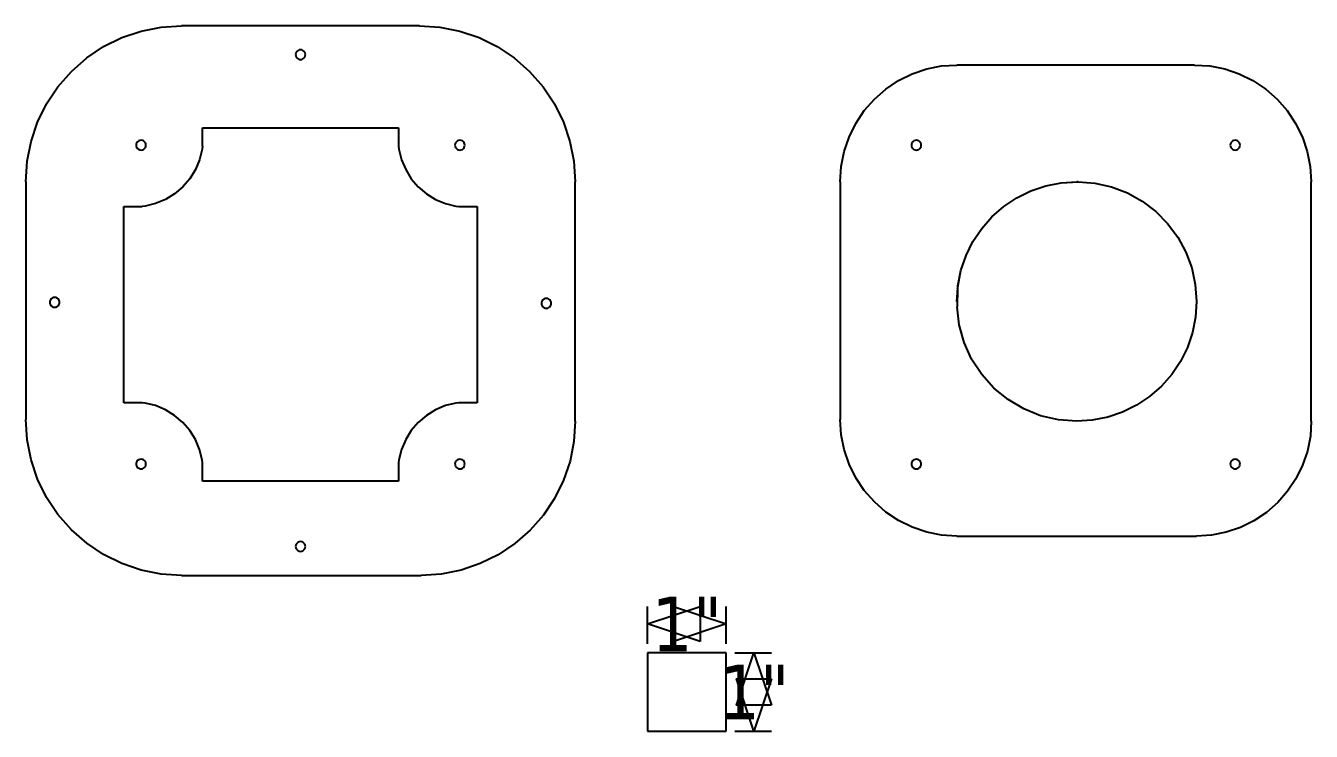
# Model space of a CAD drawing. Extents: x -19.2 to 12.3, y -11.6 to 5.8.
# Drawn here: x -18.64 to -2.27, y -3.21 to 5.77 of the extents above; entities that cross this region are included whole.
import ezdxf

# ---------------------------------------------------------------- set-up
doc = ezdxf.new("R2010")
doc.units = 0
doc.header["$MEASUREMENT"] = 0
doc.layers.get('0').update_dxf_attribs({"linetype": 'CONTINUOUS'})
doc.styles.add('TAHOMA', font='Tahoma', dxfattribs={"height": 0.2})

msp = doc.modelspace()

# ---------------------------------------------------------------- linework, layer by layer
for p, q in [((-17.169, 5.707), (-16.914, 5.757)), ((-16.914, 5.757), (-16.655, 5.774)), ((-13.627, 5.774), (-16.655, 5.774)), ((-13.627, 5.774), (-13.368, 5.757)), ((-13.368, 5.757), (-13.113, 5.707)), ((-17.648, 5.508), (-17.415, 5.623)), ((-17.415, 5.623), (-17.169, 5.707)), ((-13.113, 5.707), (-12.867, 5.623)), ((-12.867, 5.623), (-12.634, 5.508)), ((-17.864, 5.364), (-17.648, 5.508)), ((-15.201, 5.422), (-15.203, 5.406)), ((-15.203, 5.406), (-15.201, 5.39)), ((-15.195, 5.438), (-15.201, 5.422)), ((-15.185, 5.45), (-15.195, 5.438)), ((-15.172, 5.46), (-15.185, 5.45)), ((-15.157, 5.467), (-15.172, 5.46)), ((-15.141, 5.469), (-15.157, 5.467)), ((-15.125, 5.467), (-15.141, 5.469)), ((-15.11, 5.46), (-15.125, 5.467)), ((-15.097, 5.45), (-15.11, 5.46)), ((-15.087, 5.438), (-15.097, 5.45)), ((-15.081, 5.422), (-15.087, 5.438)), ((-15.078, 5.406), (-15.081, 5.422)), ((-15.081, 5.39), (-15.078, 5.406)), ((-12.634, 5.508), (-12.418, 5.364)), ((-18.059, 5.193), (-17.864, 5.364)), ((-15.201, 5.39), (-15.195, 5.375)), ((-15.195, 5.375), (-15.185, 5.362)), ((-15.185, 5.362), (-15.172, 5.352)), ((-15.172, 5.352), (-15.157, 5.346)), ((-15.157, 5.346), (-15.141, 5.344)), ((-15.141, 5.344), (-15.125, 5.346)), ((-15.125, 5.346), (-15.11, 5.352)), ((-15.11, 5.352), (-15.097, 5.362)), ((-15.097, 5.362), (-15.087, 5.375)), ((-15.087, 5.375), (-15.081, 5.39)), ((-12.418, 5.364), (-12.223, 5.193)), ((-7.164, 5.224), (-6.974, 5.262)), ((-6.974, 5.262), (-6.78, 5.274)), ((-3.752, 5.274), (-6.78, 5.274)), ((-3.752, 5.274), (-3.558, 5.262)), ((-3.558, 5.262), (-3.367, 5.224)), ((-18.23, 4.997), (-18.059, 5.193)), ((-12.223, 5.193), (-12.051, 4.997)), ((-7.523, 5.075), (-7.348, 5.161)), ((-7.348, 5.161), (-7.164, 5.224)), ((-3.367, 5.224), (-3.183, 5.161)), ((-3.183, 5.161), (-3.009, 5.075)), ((-18.375, 4.781), (-18.23, 4.997)), ((-12.051, 4.997), (-11.907, 4.781)), ((-7.831, 4.839), (-7.684, 4.967)), ((-7.684, 4.967), (-7.523, 5.075)), ((-3.009, 5.075), (-2.847, 4.967)), ((-2.847, 4.967), (-2.701, 4.839)), ((-18.49, 4.548), (-18.375, 4.781)), ((-11.907, 4.781), (-11.792, 4.548)), ((-7.959, 4.693), (-7.831, 4.839)), ((-2.701, 4.839), (-2.573, 4.693)), ((-8.067, 4.531), (-7.959, 4.693)), ((-2.573, 4.693), (-2.465, 4.531)), ((-18.573, 4.302), (-18.49, 4.548)), ((-16.391, 4.473), (-13.891, 4.473)), ((-16.391, 4.239), (-16.391, 4.473)), ((-13.891, 4.473), (-13.891, 4.239)), ((-11.792, 4.548), (-11.709, 4.302)), ((-8.153, 4.357), (-8.067, 4.531)), ((-2.465, 4.531), (-2.379, 4.357)), ((-18.624, 4.048), (-18.573, 4.302)), ((-17.232, 4.269), (-17.234, 4.253)), ((-17.225, 4.284), (-17.232, 4.269)), ((-17.215, 4.297), (-17.225, 4.284)), ((-17.202, 4.307), (-17.215, 4.297)), ((-17.187, 4.313), (-17.202, 4.307)), ((-17.171, 4.316), (-17.187, 4.313)), ((-17.155, 4.313), (-17.171, 4.316)), ((-17.14, 4.307), (-17.155, 4.313)), ((-17.127, 4.297), (-17.14, 4.307)), ((-17.117, 4.284), (-17.127, 4.297)), ((-17.111, 4.269), (-17.117, 4.284)), ((-17.109, 4.253), (-17.111, 4.269)), ((-13.171, 4.269), (-13.173, 4.253)), ((-13.165, 4.284), (-13.171, 4.269)), ((-13.155, 4.297), (-13.165, 4.284)), ((-13.142, 4.307), (-13.155, 4.297)), ((-13.127, 4.313), (-13.142, 4.307)), ((-13.111, 4.316), (-13.127, 4.313)), ((-13.094, 4.313), (-13.111, 4.316)), ((-13.079, 4.307), (-13.094, 4.313)), ((-13.066, 4.297), (-13.079, 4.307)), ((-13.056, 4.284), (-13.066, 4.297)), ((-13.05, 4.269), (-13.056, 4.284)), ((-13.048, 4.253), (-13.05, 4.269)), ((-11.709, 4.302), (-11.658, 4.048)), ((-8.215, 4.173), (-8.153, 4.357)), ((-7.357, 4.269), (-7.359, 4.253)), ((-7.35, 4.284), (-7.357, 4.269)), ((-7.34, 4.297), (-7.35, 4.284)), ((-7.327, 4.307), (-7.34, 4.297)), ((-7.312, 4.313), (-7.327, 4.307)), ((-7.296, 4.316), (-7.312, 4.313)), ((-7.28, 4.313), (-7.296, 4.316)), ((-7.265, 4.307), (-7.28, 4.313)), ((-7.252, 4.297), (-7.265, 4.307)), ((-7.242, 4.284), (-7.252, 4.297)), ((-7.236, 4.269), (-7.242, 4.284)), ((-7.234, 4.253), (-7.236, 4.269)), ((-3.296, 4.269), (-3.298, 4.253)), ((-3.29, 4.284), (-3.296, 4.269)), ((-3.28, 4.297), (-3.29, 4.284)), ((-3.267, 4.307), (-3.28, 4.297)), ((-3.252, 4.313), (-3.267, 4.307)), ((-3.236, 4.316), (-3.252, 4.313)), ((-3.219, 4.313), (-3.236, 4.316)), ((-3.204, 4.307), (-3.219, 4.313)), ((-3.191, 4.297), (-3.204, 4.307)), ((-3.181, 4.284), (-3.191, 4.297)), ((-3.175, 4.269), (-3.181, 4.284)), ((-3.173, 4.253), (-3.175, 4.269)), ((-2.379, 4.357), (-2.317, 4.173)), ((-17.234, 4.253), (-17.232, 4.237)), ((-17.232, 4.237), (-17.225, 4.222)), ((-17.225, 4.222), (-17.215, 4.209)), ((-17.215, 4.209), (-17.202, 4.199)), ((-17.202, 4.199), (-17.187, 4.193)), ((-17.187, 4.193), (-17.171, 4.191)), ((-17.171, 4.191), (-17.155, 4.193)), ((-17.155, 4.193), (-17.14, 4.199)), ((-17.14, 4.199), (-17.127, 4.209)), ((-17.127, 4.209), (-17.117, 4.222)), ((-17.117, 4.222), (-17.111, 4.237)), ((-17.111, 4.237), (-17.109, 4.253)), ((-16.394, 4.201), (-16.427, 4.068)), ((-16.391, 4.239), (-16.394, 4.201)), ((-13.891, 4.239), (-13.887, 4.201)), ((-13.887, 4.201), (-13.854, 4.068)), ((-13.173, 4.253), (-13.171, 4.237)), ((-13.171, 4.237), (-13.165, 4.222)), ((-13.165, 4.222), (-13.155, 4.209)), ((-13.155, 4.209), (-13.142, 4.199)), ((-13.142, 4.199), (-13.127, 4.193)), ((-13.127, 4.193), (-13.111, 4.191)), ((-13.111, 4.191), (-13.094, 4.193)), ((-13.094, 4.193), (-13.079, 4.199)), ((-13.079, 4.199), (-13.066, 4.209)), ((-13.066, 4.209), (-13.056, 4.222)), ((-13.056, 4.222), (-13.05, 4.237)), ((-13.05, 4.237), (-13.048, 4.253)), ((-8.253, 3.982), (-8.215, 4.173)), ((-7.359, 4.253), (-7.357, 4.237)), ((-7.357, 4.237), (-7.35, 4.222)), ((-7.35, 4.222), (-7.34, 4.209)), ((-7.34, 4.209), (-7.327, 4.199)), ((-7.327, 4.199), (-7.312, 4.193)), ((-7.312, 4.193), (-7.296, 4.191)), ((-7.296, 4.191), (-7.28, 4.193)), ((-7.28, 4.193), (-7.265, 4.199)), ((-7.265, 4.199), (-7.252, 4.209)), ((-7.252, 4.209), (-7.242, 4.222)), ((-7.242, 4.222), (-7.236, 4.237)), ((-7.236, 4.237), (-7.234, 4.253)), ((-3.298, 4.253), (-3.296, 4.237)), ((-3.296, 4.237), (-3.29, 4.222)), ((-3.29, 4.222), (-3.28, 4.209)), ((-3.28, 4.209), (-3.267, 4.199)), ((-3.267, 4.199), (-3.252, 4.193)), ((-3.252, 4.193), (-3.236, 4.191)), ((-3.236, 4.191), (-3.219, 4.193)), ((-3.219, 4.193), (-3.204, 4.199)), ((-3.204, 4.199), (-3.191, 4.209)), ((-3.191, 4.209), (-3.181, 4.222)), ((-3.181, 4.222), (-3.175, 4.237)), ((-3.175, 4.237), (-3.173, 4.253)), ((-2.317, 4.173), (-2.279, 3.982)), ((-18.641, 3.788), (-18.624, 4.048)), ((-16.48, 3.942), (-16.552, 3.826)), ((-16.427, 4.068), (-16.48, 3.942)), ((-13.854, 4.068), (-13.801, 3.942)), ((-13.801, 3.942), (-13.73, 3.826)), ((-11.658, 4.048), (-11.641, 3.788)), ((-8.266, 3.788), (-8.253, 3.982)), ((-2.279, 3.982), (-2.266, 3.788)), ((-18.641, 3.788), (-18.641, 0.761)), ((-16.552, 3.826), (-16.641, 3.723)), ((-13.73, 3.826), (-13.641, 3.723)), ((-11.641, 0.737), (-11.641, 3.788)), ((-8.266, 3.788), (-8.266, 0.761)), ((-5.649, 3.736), (-5.453, 3.775)), ((-5.453, 3.775), (-5.237, 3.788)), ((-5.453, 3.775), (-5.254, 3.788)), ((-5.237, 3.788), (-5.254, 3.788)), ((-5.237, 3.788), (-5.022, 3.771)), ((-5.022, 3.771), (-4.811, 3.723)), ((-2.266, 0.737), (-2.266, 3.788)), ((-16.745, 3.634), (-16.861, 3.562)), ((-16.641, 3.723), (-16.745, 3.634)), ((-13.641, 3.723), (-13.537, 3.634)), ((-13.537, 3.634), (-13.421, 3.562)), ((-6.017, 3.584), (-5.838, 3.672)), ((-5.838, 3.672), (-5.649, 3.736)), ((-4.811, 3.723), (-4.609, 3.646)), ((-4.609, 3.646), (-4.42, 3.541)), ((-17.391, 0.973), (-17.391, 3.473)), ((-17.391, 3.473), (-17.157, 3.473)), ((-17.119, 3.476), (-17.157, 3.473)), ((-16.986, 3.509), (-17.119, 3.476)), ((-16.861, 3.562), (-16.986, 3.509)), ((-13.421, 3.562), (-13.295, 3.509)), ((-13.295, 3.509), (-13.163, 3.476)), ((-13.163, 3.476), (-13.125, 3.473)), ((-13.125, 3.473), (-12.891, 3.473)), ((-12.891, 3.473), (-12.891, 0.973)), ((-6.333, 3.342), (-6.183, 3.473)), ((-6.183, 3.473), (-6.017, 3.584)), ((-4.42, 3.541), (-4.248, 3.41)), ((-6.464, 3.192), (-6.333, 3.342)), ((-4.248, 3.41), (-4.096, 3.256)), ((-6.575, 3.026), (-6.464, 3.192)), ((-4.096, 3.256), (-3.967, 3.083)), ((-6.664, 2.847), (-6.575, 3.026)), ((-3.967, 3.083), (-3.864, 2.892)), ((-6.728, 2.658), (-6.664, 2.847)), ((-3.864, 2.892), (-3.789, 2.69)), ((-6.768, 2.444), (-6.728, 2.658)), ((-6.767, 2.462), (-6.728, 2.658)), ((-3.789, 2.69), (-3.743, 2.478)), ((-6.768, 2.444), (-6.767, 2.462)), ((-3.743, 2.478), (-3.728, 2.263)), ((-18.317, 2.296), (-18.327, 2.283)), ((-18.304, 2.306), (-18.317, 2.296)), ((-18.289, 2.312), (-18.304, 2.306)), ((-18.273, 2.314), (-18.289, 2.312)), ((-18.257, 2.312), (-18.273, 2.314)), ((-18.242, 2.306), (-18.257, 2.312)), ((-18.229, 2.296), (-18.242, 2.306)), ((-18.219, 2.283), (-18.229, 2.296)), ((-12.04, 2.293), (-12.053, 2.283)), ((-12.025, 2.3), (-12.04, 2.293)), ((-12.009, 2.302), (-12.025, 2.3)), ((-11.992, 2.3), (-12.009, 2.302)), ((-11.977, 2.293), (-11.992, 2.3)), ((-11.964, 2.283), (-11.977, 2.293)), ((-6.78, 2.263), (-6.773, 2.373)), ((-6.771, 2.429), (-6.778, 2.196)), ((-6.773, 2.373), (-6.768, 2.444)), ((-6.771, 2.429), (-6.768, 2.444)), ((-18.333, 2.268), (-18.335, 2.252)), ((-18.335, 2.252), (-18.333, 2.236)), ((-18.327, 2.283), (-18.333, 2.268)), ((-18.333, 2.236), (-18.327, 2.221)), ((-18.327, 2.221), (-18.317, 2.208)), ((-18.317, 2.208), (-18.304, 2.198)), ((-18.304, 2.198), (-18.289, 2.191)), ((-18.289, 2.191), (-18.273, 2.189)), ((-18.273, 2.189), (-18.257, 2.191)), ((-18.257, 2.191), (-18.242, 2.198)), ((-18.242, 2.198), (-18.229, 2.208)), ((-18.229, 2.208), (-18.219, 2.221)), ((-18.212, 2.268), (-18.219, 2.283)), ((-18.219, 2.221), (-18.212, 2.236)), ((-18.21, 2.252), (-18.212, 2.268)), ((-18.212, 2.236), (-18.21, 2.252)), ((-12.069, 2.255), (-12.071, 2.239)), ((-12.071, 2.239), (-12.069, 2.223)), ((-12.063, 2.27), (-12.069, 2.255)), ((-12.069, 2.223), (-12.063, 2.208)), ((-12.053, 2.283), (-12.063, 2.27)), ((-12.063, 2.208), (-12.053, 2.195)), ((-12.053, 2.195), (-12.04, 2.185)), ((-12.04, 2.185), (-12.025, 2.179)), ((-12.025, 2.179), (-12.009, 2.177)), ((-12.009, 2.177), (-11.992, 2.179)), ((-11.992, 2.179), (-11.977, 2.185)), ((-11.977, 2.185), (-11.964, 2.195)), ((-11.955, 2.27), (-11.964, 2.283)), ((-11.964, 2.195), (-11.955, 2.208)), ((-11.948, 2.255), (-11.955, 2.27)), ((-11.955, 2.208), (-11.948, 2.223)), ((-11.946, 2.239), (-11.948, 2.255)), ((-11.948, 2.223), (-11.946, 2.239)), ((-6.75, 1.965), (-6.778, 2.196)), ((-3.728, 2.263), (-3.741, 2.064)), ((-6.688, 1.741), (-6.75, 1.965)), ((-3.741, 2.064), (-3.78, 1.868)), ((-3.78, 1.868), (-3.844, 1.679)), ((-6.592, 1.529), (-6.688, 1.741)), ((-3.844, 1.679), (-3.932, 1.5)), ((-6.464, 1.334), (-6.592, 1.529)), ((-3.932, 1.5), (-4.043, 1.334)), ((-6.309, 1.161), (-6.464, 1.334)), ((-4.043, 1.334), (-4.175, 1.184)), ((-6.129, 1.013), (-6.309, 1.161)), ((-4.175, 1.184), (-4.325, 1.052)), ((-5.929, 0.894), (-6.129, 1.013)), ((-4.325, 1.052), (-4.491, 0.941)), ((-17.157, 0.973), (-17.391, 0.973)), ((-17.119, 0.97), (-17.157, 0.973)), ((-16.986, 0.937), (-17.119, 0.97)), ((-16.861, 0.884), (-16.986, 0.937)), ((-16.745, 0.812), (-16.861, 0.884)), ((-13.421, 0.884), (-13.537, 0.812)), ((-13.295, 0.937), (-13.421, 0.884)), ((-13.163, 0.97), (-13.295, 0.937)), ((-13.125, 0.973), (-13.163, 0.97)), ((-12.891, 0.973), (-13.125, 0.973)), ((-5.713, 0.808), (-5.929, 0.894)), ((-4.67, 0.853), (-4.859, 0.789)), ((-4.491, 0.941), (-4.67, 0.853)), ((-18.624, 0.502), (-18.641, 0.761)), ((-16.641, 0.723), (-16.745, 0.812)), ((-16.552, 0.62), (-16.641, 0.723)), ((-13.641, 0.723), (-13.73, 0.62)), ((-13.537, 0.812), (-13.641, 0.723)), ((-11.641, 0.737), (-11.658, 0.481)), ((-8.253, 0.567), (-8.266, 0.761)), ((-5.486, 0.755), (-5.713, 0.808)), ((-5.254, 0.737), (-5.486, 0.755)), ((-5.055, 0.75), (-5.254, 0.737)), ((-4.859, 0.789), (-5.055, 0.75)), ((-2.266, 0.737), (-2.278, 0.546)), ((-18.573, 0.247), (-18.624, 0.502)), ((-16.48, 0.504), (-16.552, 0.62)), ((-16.427, 0.378), (-16.48, 0.504)), ((-13.801, 0.504), (-13.854, 0.378)), ((-13.73, 0.62), (-13.801, 0.504)), ((-8.215, 0.377), (-8.253, 0.567)), ((-2.278, 0.546), (-2.316, 0.359)), ((-16.394, 0.245), (-16.427, 0.378)), ((-13.854, 0.378), (-13.887, 0.245)), ((-11.658, 0.481), (-11.708, 0.229)), ((-8.153, 0.193), (-8.215, 0.377)), ((-2.316, 0.359), (-2.377, 0.178)), ((-18.49, 0.001), (-18.573, 0.247)), ((-17.232, 0.209), (-17.234, 0.193)), ((-17.234, 0.193), (-17.232, 0.177)), ((-17.225, 0.224), (-17.232, 0.209)), ((-17.232, 0.177), (-17.225, 0.162)), ((-17.215, 0.237), (-17.225, 0.224)), ((-17.202, 0.247), (-17.215, 0.237)), ((-17.187, 0.253), (-17.202, 0.247)), ((-17.171, 0.255), (-17.187, 0.253)), ((-17.155, 0.253), (-17.171, 0.255)), ((-17.14, 0.247), (-17.155, 0.253)), ((-17.127, 0.237), (-17.14, 0.247)), ((-17.117, 0.224), (-17.127, 0.237)), ((-17.111, 0.209), (-17.117, 0.224)), ((-17.117, 0.162), (-17.111, 0.177)), ((-17.109, 0.193), (-17.111, 0.209)), ((-17.111, 0.177), (-17.109, 0.193)), ((-16.391, 0.207), (-16.394, 0.245)), ((-16.391, -0.027), (-16.391, 0.207)), ((-13.887, 0.245), (-13.891, 0.207)), ((-13.891, 0.207), (-13.891, -0.027)), ((-13.171, 0.209), (-13.173, 0.193)), ((-13.173, 0.193), (-13.171, 0.177)), ((-13.165, 0.224), (-13.171, 0.209)), ((-13.171, 0.177), (-13.165, 0.162)), ((-13.155, 0.237), (-13.165, 0.224)), ((-13.142, 0.247), (-13.155, 0.237)), ((-13.127, 0.253), (-13.142, 0.247)), ((-13.111, 0.255), (-13.127, 0.253)), ((-13.094, 0.253), (-13.111, 0.255)), ((-13.079, 0.247), (-13.094, 0.253)), ((-13.066, 0.237), (-13.079, 0.247)), ((-13.056, 0.224), (-13.066, 0.237)), ((-13.05, 0.209), (-13.056, 0.224)), ((-13.056, 0.162), (-13.05, 0.177)), ((-13.048, 0.193), (-13.05, 0.209)), ((-13.05, 0.177), (-13.048, 0.193)), ((-11.708, 0.229), (-11.79, -0.014)), ((-8.067, 0.018), (-8.153, 0.193)), ((-7.357, 0.209), (-7.359, 0.193)), ((-7.359, 0.193), (-7.357, 0.177)), ((-7.35, 0.224), (-7.357, 0.209)), ((-7.357, 0.177), (-7.35, 0.162)), ((-7.34, 0.237), (-7.35, 0.224)), ((-7.327, 0.247), (-7.34, 0.237)), ((-7.312, 0.253), (-7.327, 0.247)), ((-7.296, 0.255), (-7.312, 0.253)), ((-7.28, 0.253), (-7.296, 0.255)), ((-7.265, 0.247), (-7.28, 0.253)), ((-7.252, 0.237), (-7.265, 0.247)), ((-7.242, 0.224), (-7.252, 0.237)), ((-7.236, 0.209), (-7.242, 0.224)), ((-7.242, 0.162), (-7.236, 0.177)), ((-7.234, 0.193), (-7.236, 0.209)), ((-7.236, 0.177), (-7.234, 0.193)), ((-3.296, 0.209), (-3.298, 0.193)), ((-3.298, 0.193), (-3.296, 0.177)), ((-3.29, 0.224), (-3.296, 0.209)), ((-3.296, 0.177), (-3.29, 0.162)), ((-3.28, 0.237), (-3.29, 0.224)), ((-3.267, 0.247), (-3.28, 0.237)), ((-3.252, 0.253), (-3.267, 0.247)), ((-3.236, 0.255), (-3.252, 0.253)), ((-3.219, 0.253), (-3.236, 0.255)), ((-3.204, 0.247), (-3.219, 0.253)), ((-3.191, 0.237), (-3.204, 0.247)), ((-3.181, 0.224), (-3.191, 0.237)), ((-3.175, 0.209), (-3.181, 0.224)), ((-3.181, 0.162), (-3.175, 0.177)), ((-3.173, 0.193), (-3.175, 0.209)), ((-3.175, 0.177), (-3.173, 0.193)), ((-2.377, 0.178), (-2.462, 0.006)), ((-18.375, -0.232), (-18.49, 0.001)), ((-17.225, 0.162), (-17.215, 0.149)), ((-17.215, 0.149), (-17.202, 0.139)), ((-17.202, 0.139), (-17.187, 0.133)), ((-17.187, 0.133), (-17.171, 0.131)), ((-17.171, 0.131), (-17.155, 0.133)), ((-17.155, 0.133), (-17.14, 0.139)), ((-17.14, 0.139), (-17.127, 0.149)), ((-17.127, 0.149), (-17.117, 0.162)), ((-13.165, 0.162), (-13.155, 0.149)), ((-13.155, 0.149), (-13.142, 0.139)), ((-13.142, 0.139), (-13.127, 0.133)), ((-13.127, 0.133), (-13.111, 0.131)), ((-13.111, 0.131), (-13.094, 0.133)), ((-13.094, 0.133), (-13.079, 0.139)), ((-13.079, 0.139), (-13.066, 0.149)), ((-13.066, 0.149), (-13.056, 0.162)), ((-7.959, -0.143), (-8.067, 0.018)), ((-7.35, 0.162), (-7.34, 0.149)), ((-7.34, 0.149), (-7.327, 0.139)), ((-7.327, 0.139), (-7.312, 0.133)), ((-7.312, 0.133), (-7.296, 0.131)), ((-7.296, 0.131), (-7.28, 0.133)), ((-7.28, 0.133), (-7.265, 0.139)), ((-7.265, 0.139), (-7.252, 0.149)), ((-7.252, 0.149), (-7.242, 0.162)), ((-3.29, 0.162), (-3.28, 0.149)), ((-3.28, 0.149), (-3.267, 0.139)), ((-3.267, 0.139), (-3.252, 0.133)), ((-3.252, 0.133), (-3.236, 0.131)), ((-3.236, 0.131), (-3.219, 0.133)), ((-3.219, 0.133), (-3.204, 0.139)), ((-3.204, 0.139), (-3.191, 0.149)), ((-3.191, 0.149), (-3.181, 0.162)), ((-2.462, 0.006), (-2.568, -0.153)), ((-13.891, -0.027), (-16.391, -0.027)), ((-11.79, -0.014), (-11.904, -0.244)), ((-7.831, -0.289), (-7.959, -0.143)), ((-2.568, -0.153), (-2.694, -0.297)), ((-18.23, -0.448), (-18.375, -0.232)), ((-11.904, -0.244), (-12.046, -0.457)), ((-7.684, -0.418), (-7.831, -0.289)), ((-2.694, -0.297), (-2.838, -0.423)), ((-18.059, -0.643), (-18.23, -0.448)), ((-12.046, -0.457), (-12.216, -0.65)), ((-7.523, -0.526), (-7.684, -0.418)), ((-2.838, -0.423), (-2.997, -0.529)), ((-17.864, -0.814), (-18.059, -0.643)), ((-12.216, -0.65), (-12.409, -0.819)), ((-7.348, -0.612), (-7.523, -0.526)), ((-7.164, -0.674), (-7.348, -0.612)), ((-3.168, -0.613), (-3.349, -0.675)), ((-2.997, -0.529), (-3.168, -0.613)), ((-17.648, -0.959), (-17.864, -0.814)), ((-15.185, -0.813), (-15.195, -0.826)), ((-15.172, -0.803), (-15.185, -0.813)), ((-15.157, -0.797), (-15.172, -0.803)), ((-15.141, -0.794), (-15.157, -0.797)), ((-15.125, -0.797), (-15.141, -0.794)), ((-15.11, -0.803), (-15.125, -0.797)), ((-15.097, -0.813), (-15.11, -0.803)), ((-15.087, -0.826), (-15.097, -0.813)), ((-6.974, -0.712), (-7.164, -0.674)), ((-6.78, -0.725), (-6.974, -0.712)), ((-6.78, -0.725), (-3.728, -0.725)), ((-3.537, -0.712), (-3.728, -0.725)), ((-3.349, -0.675), (-3.537, -0.712)), ((-17.415, -1.073), (-17.648, -0.959)), ((-15.201, -0.841), (-15.203, -0.857)), ((-15.203, -0.857), (-15.201, -0.873)), ((-15.195, -0.826), (-15.201, -0.841)), ((-15.201, -0.873), (-15.195, -0.888)), ((-15.195, -0.888), (-15.185, -0.901)), ((-15.185, -0.901), (-15.172, -0.911)), ((-15.172, -0.911), (-15.157, -0.917)), ((-15.157, -0.917), (-15.141, -0.919)), ((-15.141, -0.919), (-15.125, -0.917)), ((-15.125, -0.917), (-15.11, -0.911)), ((-15.11, -0.911), (-15.097, -0.901)), ((-15.097, -0.901), (-15.087, -0.888)), ((-15.081, -0.841), (-15.087, -0.826)), ((-15.087, -0.888), (-15.081, -0.873)), ((-15.078, -0.857), (-15.081, -0.841)), ((-15.081, -0.873), (-15.078, -0.857)), ((-12.622, -0.962), (-12.852, -1.075)), ((-12.409, -0.819), (-12.622, -0.962)), ((-17.169, -1.157), (-17.415, -1.073)), ((-12.852, -1.075), (-13.095, -1.158)), ((-16.914, -1.208), (-17.169, -1.157)), ((-16.655, -1.225), (-16.914, -1.208)), ((-16.655, -1.225), (-13.603, -1.225)), ((-13.347, -1.208), (-13.603, -1.225)), ((-13.095, -1.158), (-13.347, -1.208)), ((-10.72, -2.21), (-10.72, -3.21)), ((-9.72, -2.21), (-10.72, -2.21)), ((-9.72, -3.21), (-9.72, -2.21)), ((-10.72, -3.21), (-9.72, -3.21))]:
    msp.add_line(p, q)
at = {"color": 250}
for p, q in [((-10.72, -2.098), (-10.72, -1.619)), ((-9.72, -2.098), (-9.72, -1.619)), ((-9.609, -2.21), (-9.142, -2.21)), ((-9.609, -3.21), (-9.142, -3.21))]:
    msp.add_line(p, q, dxfattribs=at)

# ---------------------------------------------------------------- texts
at = {"color": 250, "char_height": 0.6952, "attachment_point": 7, "style": 'TAHOMA'}
for insert in [(-10.667, -2.19), (-9.812, -3.057)]:
    msp.add_mtext('1"', dxfattribs=dict(at, insert=insert))

# ---------------------------------------------------------------- meshes
at = {"color": 250}
mesh = msp.add_polyface(dxfattribs=at)
corners = [(-10.05, -2.065), (-10.72, -1.842), (-10.05, -1.619)]
mesh.append_faces([[corners[k] for k in face] for face in [(0, 1, 2)]], dxfattribs={"color": 250})
mesh = msp.add_polyface(dxfattribs=at)
corners = [(-9.72, -1.842), (-10.39, -2.065), (-10.39, -1.619)]
mesh.append_faces([[corners[k] for k in face] for face in [(0, 1, 2)]], dxfattribs={"color": 250})
mesh = msp.add_polyface(dxfattribs=at)
corners = [(-9.142, -2.879), (-9.588, -2.879), (-9.365, -2.21)]
mesh.append_faces([[corners[k] for k in face] for face in [(0, 1, 2)]], dxfattribs={"color": 250})
mesh = msp.add_polyface(dxfattribs=at)
corners = [(-9.142, -2.54), (-9.365, -3.21), (-9.588, -2.54)]
mesh.append_faces([[corners[k] for k in face] for face in [(0, 1, 2)]], dxfattribs={"color": 250})

doc.saveas('drawing.dxf')
